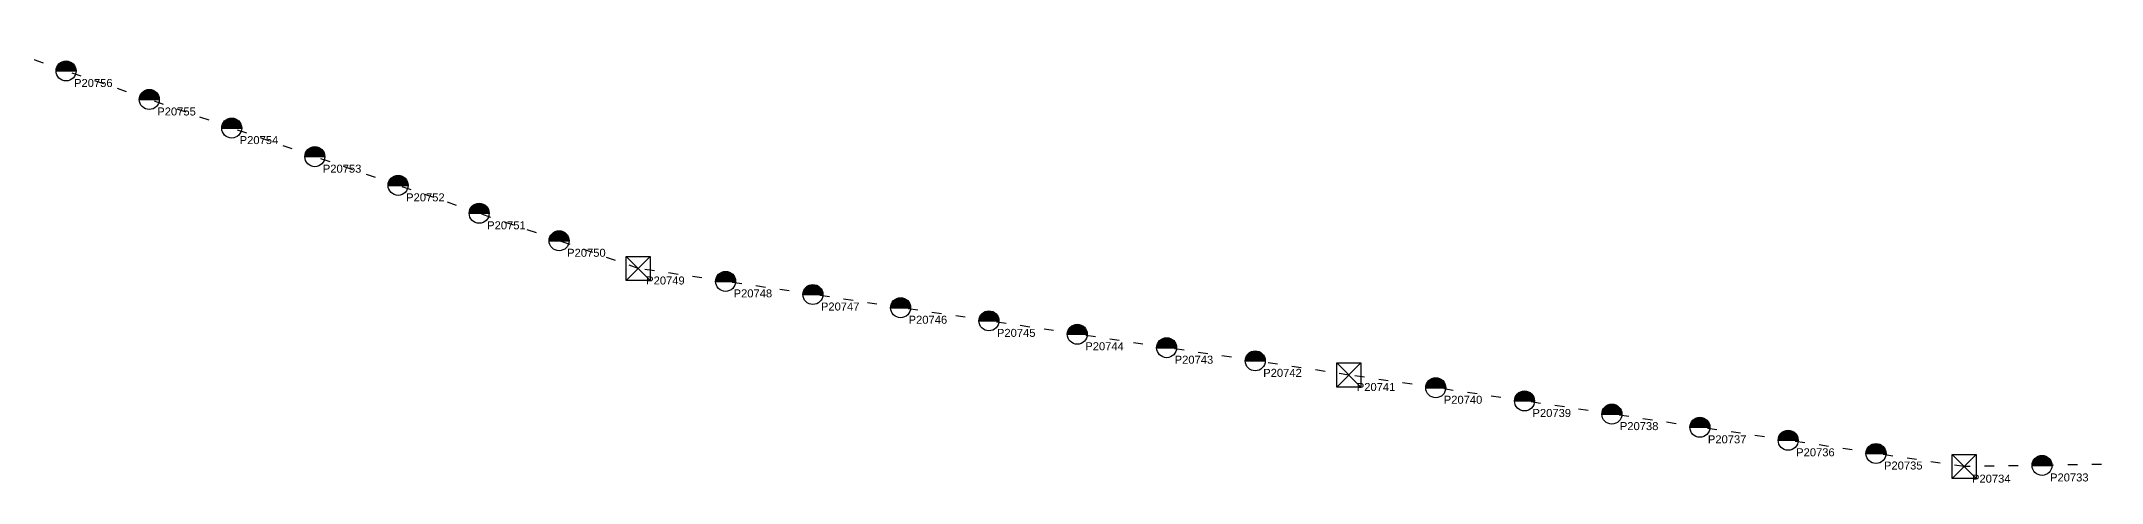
# Model space of a CAD drawing. Header units: metres. Extents: x 290871 to 312669, y 4834049 to 4844724.
# Drawn here: x 307414 to 309989, y 4834049 to 4834600 of the extents above; entities that cross this region are included whole.
import ezdxf
from ezdxf.enums import TextEntityAlignment as Align

# ---------------------------------------------------------------- set-up
doc = ezdxf.new("R2010")
doc.units = ezdxf.units.M
doc.header["$MEASUREMENT"] = 0
doc.linetypes.add('ACAD_ISO03W100', pattern=[30, 12, -18])
for name, color, linetype, lineweight in [('21_2', 200, 'ACAD_ISO03W100', 25), ('28_2', 7, 'Continuous', 25), ('28_3', 7, 'Continuous', 25), ('57_2', 7, 'Continuous', 30)]:
    doc.layers.add(name, color=color, linetype=linetype, lineweight=lineweight)
doc.styles.get("Standard").update_dxf_attribs({"font": 'arial.ttf', "height": 2})

# ---------------------------------------------------------------- blocks, each defined once
blk = doc.blocks.new('PYLON-MV-28_2')
at = {"layer": '28_2'}
blk.add_hatch(color=256, dxfattribs=at).paths.add_polyline_path([(-1.25, 0), (1.25, 0, 1)])
blk.add_line((-1.25, 0), (1.25, 0), dxfattribs=at)
blk.add_circle((0, 0), 1.25, dxfattribs=at)
blk.add_attdef('FIELD_ID', (2.57, 0), '', height=2, dxfattribs=at)
blk = doc.blocks.new('PYLON-MV-28_3')
at = {"layer": '28_3'}
blk.add_lwpolyline([(-1.5, 1.5), (1.5, 1.5), (1.5, -1.5), (-1.5, -1.5)], close=True, dxfattribs=at)
for points in [[(-1.5, 1.5), (1.5, -1.5)], [(-1.5, -1.5), (1.5, 1.5)]]:
    blk.add_lwpolyline(points, dxfattribs=at)
blk.add_attdef('FIELD_ID', (2.57, 0), '', height=2, dxfattribs=at)

msp = doc.modelspace()

# ---------------------------------------------------------------- linework, layer by layer
at = {"layer": '21_2'}
msp.add_lwpolyline([(310018.8, 4834072.7), (309914.5, 4834070.9), (309817, 4834069.4), (309707, 4834085.8), (309597.2, 4834102.3), (309486.9, 4834118.5), (309376.9, 4834135), (309267.7, 4834151.4), (309156.8, 4834167.9), (309048.1, 4834183.8), (308931.2, 4834201.5), (308820.5, 4834217.9), (308708.8, 4834234.7), (308598.4, 4834251.4), (308488, 4834267.8), (308378.4, 4834284.3), (308269.3, 4834300.7), (308160, 4834316.8), (308061.2, 4834351.4), (307961.3, 4834385.7), (307860, 4834420.6), (307755.9, 4834456.4), (307652, 4834492.1), (307549, 4834527.8), (307445, 4834563.4), (307337.9, 4834600.5)], dxfattribs=at)

# ---------------------------------------------------------------- block references
at = {"layer": '28_2', "xscale": 10, "yscale": 10}
for p in [(307445, 4834563.4), (307549, 4834527.8), (307652, 4834492.1), (307755.9, 4834456.4), (307860, 4834420.6), (307961.3, 4834385.7), (308061.2, 4834351.4), (308269.3, 4834300.7), (308378.4, 4834284.3), (308488, 4834267.8), (308598.4, 4834251.4), (308708.8, 4834234.7), (308820.5, 4834217.9), (308931.2, 4834201.5), (309156.8, 4834167.9), (309267.7, 4834151.4), (309376.9, 4834135), (309486.9, 4834118.5), (309597.2, 4834102.3), (309707, 4834085.8), (309914.5, 4834070.9)]:
    msp.add_blockref('PYLON-MV-28_2', p, dxfattribs=at)
at = {"layer": '28_3', "xscale": 10, "yscale": 10}
for p in [(308160, 4834316.8), (309048.1, 4834183.8), (309817, 4834069.4)]:
    msp.add_blockref('PYLON-MV-28_3', p, dxfattribs=at)

# ---------------------------------------------------------------- texts
at = {"layer": '57_2'}
for s, p in [('P20756', (307455, 4834553.4)), ('P20755', (307559, 4834517.8)), ('P20754', (307662, 4834482.1)), ('P20753', (307765.9, 4834446.4)), ('P20752', (307870, 4834410.6)), ('P20751', (307971.3, 4834375.7)), ('P20750', (308071.2, 4834341.4)), ('P20749', (308170, 4834306.8)), ('P20748', (308279.3, 4834290.7)), ('P20747', (308388.4, 4834274.3)), ('P20746', (308498, 4834257.8)), ('P20745', (308608.4, 4834241.4)), ('P20744', (308718.8, 4834224.7)), ('P20743', (308830.5, 4834207.9)), ('P20742', (308941.2, 4834191.5)), ('P20741', (309058.1, 4834173.8)), ('P20740', (309166.8, 4834157.9)), ('P20739', (309277.7, 4834141.4)), ('P20738', (309386.9, 4834125)), ('P20737', (309496.9, 4834108.5)), ('P20736', (309607.2, 4834092.3)), ('P20735', (309717, 4834075.8)), ('P20734', (309827, 4834059.4)), ('P20733', (309924.5, 4834060.9))]:
    msp.add_text(s, height=10, dxfattribs=at).set_placement(p, align=Align.TOP_LEFT)

doc.saveas('drawing.dxf')
